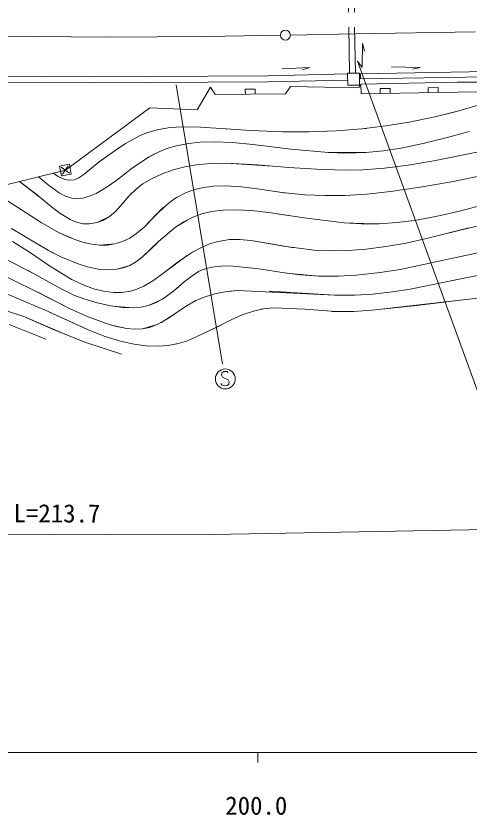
# Model space of a CAD drawing. Units: millimetres, scale not verified. Extents: x 40000 to 680000, y 20000 to 380000.
# Drawn here: x 243698 to 289218, y 198715 to 278968 of the extents above; entities that cross this region are included whole.
import ezdxf
from ezdxf.enums import TextEntityAlignment as Align

# ---------------------------------------------------------------- set-up
doc = ezdxf.new("R2010")
doc.units = ezdxf.units.MM
doc.header["$LTSCALE"] = 1000
doc.linetypes.add('DASHED', pattern=[7.5, 6, -1.5])
doc.linetypes.add('LONG_DASHED_DOTTED', pattern=[15.25, 12, -1.5, 0.25, -1.5])
for name, color, linetype, lineweight in [('M-BGD', 7, 'Continuous', 13), ('M-BMK', 2, 'LONG_DASHED_DOTTED', 13), ('M-STR-HTXT', 7, 'Continuous', 13), ('M-TTL-BAND', 7, 'Continuous', 25)]:
    doc.layers.add(name, color=color, linetype=linetype, lineweight=lineweight)
doc.styles.add('ＭＳ ゴシック', font='')
doc.styles.get('ＭＳ ゴシック').set_extended_font_data('MS Gothic')

msp = doc.modelspace()

# ---------------------------------------------------------------- linework, layer by layer
at = {"layer": 'M-BGD', "linetype": 'DASHED'}
for p, q in [((276982, 285339), (277216, 273212)), ((277582, 285351), (277816, 273223))]:
    msp.add_line(p, q, dxfattribs=at)
at = {"layer": 'M-BGD'}
for p, q in [((278466, 273889), (278523, 276198)), ((278523, 276198), (278714, 275443)), ((270460, 273673), (273216, 273793)), ((273216, 273793), (272476, 273551)), ((278019, 274436), (278473, 273802)), ((281440, 273858), (284322, 273809)), ((284322, 273809), (283569, 273612)), ((240951, 272937), (250950, 272865)), ((250950, 272865), (268993, 272969)), ((268993, 272969), (276999, 273142)), ((277009, 273209), (278200, 273223)), ((277009, 273209), (277027, 272003)), ((278200, 273223), (278214, 272016)), ((278301, 273170), (291202, 273384)), ((278301, 273170), (278307, 272650)), ((278307, 272650), (291206, 272864)), ((240947, 272317), (250950, 272245)), ((250950, 272245), (269001, 272349)), ((269001, 272349), (277013, 272522)), ((278152, 271738), (278355, 272135)), ((288026, 272310), (278355, 272135)), ((278373, 271136), (278355, 272135)), ((298033, 272395), (288026, 272310)), ((261890, 269543), (263245, 271806)), ((263726, 271067), (263245, 271806)), ((267738, 271619), (266738, 271606)), ((266738, 271606), (266745, 271106)), ((267745, 271119), (267738, 271619)), ((271278, 271895), (270764, 271157)), ((271278, 271895), (278152, 271738)), ((278214, 272016), (277023, 272003)), ((288044, 271310), (278373, 271136)), ((281282, 271688), (280282, 271670)), ((280282, 271670), (280291, 271170)), ((281291, 271188), (281282, 271688)), ((286117, 271776), (285117, 271757)), ((285117, 271757), (285126, 271258)), ((286126, 271276), (286117, 271776)), ((298030, 271395), (288044, 271310)), ((270764, 271157), (263726, 271067)), ((248667, 263486), (257140, 269748)), ((257140, 269748), (261890, 269543)), ((288204, 269450), (290698, 270189)), ((285771, 268836), (288204, 269450)), ((285771, 268836), (287818, 269345)), ((280847, 267926), (283218, 268310)), ((280847, 267926), (283218, 268310)), ((283218, 268310), (285771, 268836)), ((283218, 268310), (285771, 268836)), ((256112, 266926), (256903, 267251)), ((256112, 266926), (256903, 267251)), ((256903, 267251), (258036, 267576)), ((258036, 267576), (259204, 267765)), ((259204, 267765), (260399, 267844)), ((260399, 267844), (262227, 267815)), ((260399, 267844), (262227, 267815)), ((262227, 267815), (264280, 267669)), ((262227, 267815), (264280, 267669)), ((264280, 267669), (267299, 267455)), ((264280, 267669), (264851, 267622)), ((267299, 267455), (270520, 267334)), ((270520, 267334), (273110, 267331)), ((270520, 267334), (273110, 267331)), ((273110, 267331), (275885, 267433)), ((273110, 267331), (275885, 267433)), ((275885, 267433), (278868, 267680)), ((275885, 267433), (278455, 267637)), ((278455, 267637), (280847, 267926)), ((287290, 266829), (289229, 267354)), ((254703, 266153), (256112, 266926)), ((254703, 266153), (256112, 266926)), ((284746, 266189), (287290, 266829)), ((253665, 265470), (254703, 266153)), ((253665, 265470), (254703, 266153)), ((253665, 265470), (254027, 265711)), ((257920, 265261), (258872, 265644)), ((258872, 265644), (259840, 265932)), ((259840, 265932), (261020, 266169)), ((261020, 266169), (262216, 266300)), ((261020, 266169), (262216, 266300)), ((262216, 266300), (263626, 266343)), ((262216, 266300), (263626, 266343)), ((263626, 266343), (265456, 266265)), ((263626, 266343), (265456, 266265)), ((265456, 266265), (267494, 266065)), ((265456, 266265), (267494, 266065)), ((267494, 266065), (268283, 265972)), ((267494, 266065), (271311, 265603)), ((280627, 265421), (282395, 265697)), ((282395, 265697), (284746, 266189)), ((252060, 264311), (253665, 265470)), ((252060, 264311), (253665, 265470)), ((257077, 264818), (257920, 265261)), ((257077, 264818), (257545, 265079)), ((271311, 265603), (275102, 265257)), ((275102, 265257), (278857, 265250)), ((275102, 265257), (276885, 265198)), ((276885, 265198), (278857, 265250)), ((278857, 265250), (280627, 265421)), ((285683, 264419), (290186, 265317)), ((248085, 263888), (249069, 264068)), ((249069, 264068), (249249, 263084)), ((250501, 263055), (252060, 264311)), ((250501, 263055), (252060, 264311)), ((255422, 263701), (257077, 264818)), ((255422, 263701), (257077, 264818)), ((261831, 264012), (263233, 264137)), ((263233, 264137), (264862, 264170)), ((264862, 264170), (267952, 264019)), ((264862, 264170), (269452, 263898)), ((283112, 263990), (285683, 264419)), ((239606, 261249), (248667, 263486)), ((248265, 262904), (248085, 263888)), ((248248, 263775), (249086, 263196)), ((248378, 263067), (248957, 263905)), ((250501, 263055), (250946, 263423)), ((253818, 262494), (255422, 263701)), ((253818, 262494), (255422, 263701)), ((258392, 263120), (259506, 263523)), ((259506, 263523), (260654, 263816)), ((260654, 263816), (261831, 264012)), ((267952, 264019), (271078, 263765)), ((271078, 263765), (273886, 263572)), ((271078, 263765), (273886, 263572)), ((273886, 263572), (276664, 263489)), ((273886, 263572), (276664, 263489)), ((276664, 263489), (278566, 263529)), ((276664, 263489), (278368, 263521)), ((278566, 263529), (280740, 263692)), ((280740, 263692), (283112, 263990)), ((245975, 262821), (246935, 261993)), ((245975, 262821), (246935, 261993)), ((247460, 263188), (247946, 262845)), ((247460, 263188), (247946, 262845)), ((247460, 263188), (247946, 262845)), ((247460, 263188), (247946, 262845)), ((247946, 262845), (248595, 262546)), ((247946, 262845), (248595, 262546)), ((247946, 262845), (248595, 262546)), ((247946, 262845), (248595, 262546)), ((249249, 263084), (248265, 262904)), ((248595, 262546), (249082, 262464)), ((248595, 262546), (249082, 262464)), ((248595, 262546), (249082, 262464)), ((248595, 262546), (249082, 262464)), ((249082, 262464), (249570, 262523)), ((249082, 262464), (249570, 262523)), ((249082, 262464), (249570, 262523)), ((249082, 262464), (249570, 262523)), ((249570, 262523), (250014, 262715)), ((249570, 262523), (250014, 262715)), ((249570, 262523), (250014, 262715)), ((249570, 262523), (249851, 262629)), ((250014, 262715), (250501, 263055)), ((250014, 262715), (250501, 263055)), ((250014, 262715), (250501, 263055)), ((252776, 261756), (253818, 262494)), ((256441, 262109), (257306, 262620)), ((256441, 262109), (257306, 262620)), ((257306, 262620), (258392, 263120)), ((257306, 262620), (258029, 262959)), ((287456, 262327), (291066, 263047)), ((244048, 262346), (245688, 261118)), ((244048, 262346), (246274, 260637)), ((244048, 262346), (245688, 261118)), ((246935, 261993), (248046, 261199)), ((246935, 261993), (248046, 261199)), ((251754, 261151), (252776, 261756)), ((255798, 261623), (256441, 262109)), ((255798, 261623), (256441, 262109)), ((261625, 261524), (262585, 261754)), ((262585, 261754), (263559, 261880)), ((262585, 261754), (263559, 261880)), ((263559, 261880), (264745, 261916)), ((263559, 261880), (264745, 261916)), ((264745, 261916), (266348, 261816)), ((264745, 261916), (266348, 261816)), ((266348, 261816), (267968, 261609)), ((266348, 261816), (267968, 261609)), ((281323, 261326), (284296, 261759)), ((284296, 261759), (287456, 262327)), ((245688, 261118), (247265, 259812)), ((245688, 261118), (247265, 259812)), ((248046, 261199), (248681, 260875)), ((248046, 261199), (248681, 260875)), ((248681, 260875), (249321, 260674)), ((248681, 260875), (249321, 260674)), ((250423, 260673), (251085, 260856)), ((251085, 260856), (251754, 261151)), ((254249, 259929), (255353, 261209)), ((254249, 259929), (255023, 260854)), ((254249, 259929), (255023, 260854)), ((255023, 260854), (255798, 261623)), ((255023, 260854), (255798, 261623)), ((259818, 260731), (260718, 261190)), ((259818, 260731), (260718, 261190)), ((260718, 261190), (261625, 261524)), ((260718, 261190), (261625, 261524)), ((267968, 261609), (270411, 261247)), ((267968, 261609), (270890, 261185)), ((270411, 261247), (272715, 261011)), ((272715, 261011), (274731, 260929)), ((274731, 260929), (276738, 260950)), ((276738, 260950), (278936, 261079)), ((278936, 261079), (281323, 261326)), ((242739, 260456), (244718, 259185)), ((249321, 260674), (249771, 260621)), ((249321, 260674), (249609, 260631)), ((249771, 260621), (250423, 260673)), ((257783, 259032), (259143, 260284)), ((257783, 259032), (259143, 260284)), ((259143, 260284), (259818, 260731)), ((259143, 260284), (259818, 260731)), ((288253, 259362), (292683, 260532)), ((247265, 259812), (248107, 259159)), ((247265, 259812), (248107, 259159)), ((253100, 258822), (253710, 259337)), ((253100, 258822), (253710, 259337)), ((253100, 258822), (253710, 259337)), ((253710, 259337), (254249, 259929)), ((253710, 259337), (254249, 259929)), ((253710, 259337), (254249, 259929)), ((256587, 257773), (258521, 259770)), ((262385, 259092), (263332, 259316)), ((262385, 259092), (263332, 259316)), ((263332, 259316), (264511, 259465)), ((263332, 259316), (264511, 259465)), ((264511, 259465), (265726, 259503)), ((264511, 259465), (265726, 259503)), ((265726, 259503), (267385, 259419)), ((265726, 259503), (267385, 259419)), ((267385, 259419), (269063, 259228)), ((267385, 259419), (269063, 259228)), ((269063, 259228), (272878, 258653)), ((269063, 259228), (271038, 258935)), ((285892, 258828), (288253, 259362)), ((244718, 259185), (246225, 258222)), ((248107, 259159), (249149, 258516)), ((248107, 259159), (249149, 258516)), ((249149, 258516), (249689, 258287)), ((249149, 258516), (249689, 258287)), ((251849, 258225), (253100, 258822)), ((251849, 258225), (252427, 258437)), ((251849, 258225), (252427, 258437)), ((251849, 258225), (252427, 258437)), ((252427, 258437), (253100, 258822)), ((252427, 258437), (253100, 258822)), ((252427, 258437), (253100, 258822)), ((256587, 257773), (257783, 259032)), ((256587, 257773), (257783, 259032)), ((259725, 257755), (260955, 258510)), ((260547, 258291), (261478, 258763)), ((261478, 258763), (262385, 259092)), ((261478, 258763), (262385, 259092)), ((272878, 258653), (276659, 258190)), ((281964, 258214), (283730, 258439)), ((283730, 258439), (285892, 258828)), ((243252, 257637), (246952, 255401)), ((243252, 257637), (246952, 255401)), ((246225, 258222), (247974, 257238)), ((249689, 258287), (250430, 258108)), ((249689, 258287), (250430, 258108)), ((250430, 258108), (250861, 258083)), ((250430, 258108), (251057, 258088)), ((251057, 258088), (251849, 258225)), ((255803, 257111), (256587, 257773)), ((255803, 257111), (256587, 257773)), ((256587, 257773), (256679, 257862)), ((258019, 256305), (259725, 257755)), ((258019, 256305), (259725, 257755)), ((259725, 257755), (260547, 258291)), ((276659, 258190), (279614, 258077)), ((276659, 258190), (278422, 258087)), ((278422, 258087), (280201, 258092)), ((280201, 258092), (281964, 258214)), ((285229, 256675), (289206, 257687)), ((288724, 257567), (292331, 258379)), ((247974, 257238), (249089, 256727)), ((247974, 257238), (249314, 256636)), ((247974, 257238), (249089, 256727)), ((247974, 257238), (249089, 256727)), ((255122, 256663), (255803, 257111)), ((255122, 256663), (255803, 257111)), ((285229, 256675), (288724, 257567)), ((243349, 256320), (245054, 255255)), ((243349, 256320), (245054, 255255)), ((249089, 256727), (250293, 256295)), ((249089, 256727), (250293, 256295)), ((249089, 256727), (250293, 256295)), ((250293, 256295), (251095, 256091)), ((250293, 256295), (251095, 256091)), ((250293, 256295), (251095, 256091)), ((251095, 256091), (252102, 255950)), ((251095, 256091), (252102, 255950)), ((251095, 256091), (252102, 255950)), ((252102, 255950), (253644, 256068)), ((252899, 255952), (253644, 256068)), ((252899, 255952), (253644, 256068)), ((253644, 256068), (254400, 256308)), ((253644, 256068), (254400, 256308)), ((254400, 256308), (255122, 256663)), ((254400, 256308), (255122, 256663)), ((256418, 254789), (258019, 256305)), ((256418, 254789), (258019, 256305)), ((256418, 254789), (257869, 256161)), ((262322, 255723), (263243, 256100)), ((262322, 255723), (263243, 256100)), ((263243, 256100), (264014, 256317)), ((263243, 256100), (264014, 256317)), ((264014, 256317), (265162, 256502)), ((265162, 256502), (266140, 256525)), ((266140, 256525), (267331, 256433)), ((267331, 256433), (270569, 255864)), ((267331, 256433), (271644, 255676)), ((280855, 255802), (282888, 256155)), ((280855, 255802), (282888, 256155)), ((282888, 256155), (285229, 256675)), ((282888, 256155), (285229, 256675)), ((245054, 255255), (245487, 254960)), ((245054, 255255), (246960, 253950)), ((245054, 255255), (246960, 253950)), ((246952, 255401), (248215, 254772)), ((246952, 255401), (247424, 255157)), ((246952, 255401), (248215, 254772)), ((252102, 255950), (252899, 255952)), ((252102, 255950), (252899, 255952)), ((260034, 254300), (261424, 255241)), ((261424, 255241), (262322, 255723)), ((261424, 255241), (262322, 255723)), ((270569, 255864), (273673, 255441)), ((273673, 255441), (275285, 255369)), ((273673, 255441), (275285, 255369)), ((275285, 255369), (277088, 255401)), ((275285, 255369), (277088, 255401)), ((277088, 255401), (278879, 255539)), ((277088, 255401), (278879, 255539)), ((278879, 255539), (280855, 255802)), ((278879, 255539), (280855, 255802)), ((280855, 255802), (281709, 255948)), ((291883, 255569), (282303, 253501)), ((245444, 253114), (242534, 254623)), ((248215, 254772), (249848, 254095)), ((248215, 254772), (249848, 254095)), ((255794, 254304), (256418, 254789)), ((255794, 254304), (256418, 254789)), ((255794, 254304), (256418, 254789)), ((258549, 253157), (260898, 254909)), ((246960, 253950), (249174, 252566)), ((246960, 253950), (249174, 252566)), ((249848, 254095), (250882, 253770)), ((249848, 254095), (250882, 253770)), ((250882, 253770), (252111, 253521)), ((250882, 253770), (252111, 253521)), ((253873, 253523), (255136, 253919)), ((253873, 253523), (254605, 253700)), ((254605, 253700), (255136, 253919)), ((255136, 253919), (255794, 254304)), ((255136, 253919), (255794, 254304)), ((255136, 253919), (255794, 254304)), ((258549, 253157), (260034, 254300)), ((263356, 253744), (262406, 253463)), ((263356, 253744), (262591, 253537)), ((263356, 253744), (262591, 253537)), ((264569, 253859), (263356, 253744)), ((264569, 253859), (263356, 253744)), ((264569, 253859), (263356, 253744)), ((265517, 253848), (264569, 253859)), ((265517, 253848), (264569, 253859)), ((265517, 253848), (264569, 253859)), ((265517, 253848), (264979, 253860)), ((268108, 253569), (265517, 253848)), ((268108, 253569), (265517, 253848)), ((245458, 251446), (241677, 253269)), ((245458, 251446), (241677, 253269)), ((248234, 251548), (244857, 253440)), ((248234, 251548), (245444, 253114)), ((252111, 253521), (252910, 253460)), ((252111, 253521), (252910, 253460)), ((252910, 253460), (253873, 253523)), ((252910, 253460), (253873, 253523)), ((257558, 252438), (258549, 253157)), ((257558, 252438), (258549, 253157)), ((261387, 252883), (260600, 252256)), ((261387, 252883), (260600, 252256)), ((262053, 253298), (261387, 252883)), ((262053, 253298), (261387, 252883)), ((262591, 253537), (262053, 253298)), ((262591, 253537), (262053, 253298)), ((270669, 253169), (268108, 253569)), ((270669, 253169), (268108, 253569)), ((272276, 252966), (270669, 253169)), ((272276, 252966), (270669, 253169)), ((274080, 252847), (270867, 253142)), ((274080, 252847), (272276, 252966)), ((274080, 252847), (272276, 252966)), ((276086, 252840), (274080, 252847)), ((277890, 252935), (276086, 252840)), ((280287, 253189), (277890, 252935)), ((282303, 253501), (280287, 253189)), ((282303, 253501), (282271, 253496)), ((292835, 253481), (283313, 251545)), ((292835, 253481), (286068, 252096)), ((249174, 252566), (249349, 252475)), ((249174, 252566), (250292, 252022)), ((250292, 252022), (251475, 251578)), ((256543, 251829), (257558, 252438)), ((256543, 251829), (257558, 252438)), ((260600, 252256), (259567, 251366)), ((260600, 252256), (259725, 251498)), ((246868, 249310), (242436, 251192)), ((249152, 249552), (245458, 251446)), ((249152, 249552), (245458, 251446)), ((249152, 249552), (245813, 251254)), ((249496, 250938), (248234, 251548)), ((249496, 250938), (248234, 251548)), ((251475, 251578), (252481, 251318)), ((252481, 251318), (253484, 251182)), ((254272, 251179), (255036, 251282)), ((254272, 251179), (255036, 251282)), ((254272, 251179), (255036, 251282)), ((255036, 251282), (255663, 251452)), ((255036, 251282), (255663, 251452)), ((255036, 251282), (255113, 251300)), ((255663, 251452), (256543, 251829)), ((255663, 251452), (256543, 251829)), ((259567, 251366), (258412, 250526)), ((264859, 251281), (263671, 251054)), ((264859, 251281), (263671, 251054)), ((264859, 251281), (263671, 251054)), ((265956, 251394), (264859, 251281)), ((265956, 251394), (264859, 251281)), ((265956, 251394), (264859, 251281)), ((265956, 251394), (265058, 251307)), ((275745, 250913), (265956, 251394)), ((275745, 250913), (269163, 251320)), ((281536, 251248), (279555, 251025)), ((281536, 251248), (279555, 251025)), ((283313, 251545), (281536, 251248)), ((283313, 251545), (281536, 251248)), ((250500, 250554), (249496, 250938)), ((250500, 250554), (249496, 250938)), ((250500, 250554), (249496, 250938)), ((251840, 250162), (250500, 250554)), ((251840, 250162), (250500, 250554)), ((253484, 251182), (254272, 251179)), ((253484, 251182), (254272, 251179)), ((253484, 251182), (254272, 251179)), ((258412, 250526), (257023, 249884)), ((258412, 250526), (257711, 250147)), ((258412, 250526), (257711, 250147)), ((258412, 250526), (257711, 250147)), ((262705, 250764), (261773, 250380)), ((262705, 250764), (261773, 250380)), ((262705, 250764), (261773, 250380)), ((263671, 251054), (262705, 250764)), ((263671, 251054), (262705, 250764)), ((263671, 251054), (262705, 250764)), ((277735, 250920), (275745, 250913)), ((279555, 251025), (277735, 250920)), ((279555, 251025), (279520, 251022)), ((288334, 250414), (280642, 249541)), ((288334, 250414), (283970, 249878)), ((292527, 250900), (288334, 250414)), ((239931, 250233), (244491, 248779)), ((253228, 249872), (251840, 250162)), ((253228, 249872), (251840, 250162)), ((254442, 249700), (253228, 249872)), ((254442, 249700), (253228, 249872)), ((255460, 249652), (253430, 249838)), ((255460, 249652), (254442, 249700)), ((255460, 249652), (254442, 249700)), ((256256, 249712), (255460, 249652)), ((256256, 249712), (255460, 249652)), ((256256, 249712), (255460, 249652)), ((257023, 249884), (256256, 249712)), ((257023, 249884), (256256, 249712)), ((257023, 249884), (256256, 249712)), ((257711, 250147), (257023, 249884)), ((257711, 250147), (257023, 249884)), ((257711, 250147), (257023, 249884)), ((260736, 249800), (259747, 249122)), ((260736, 249800), (259747, 249122)), ((261773, 250380), (260736, 249800)), ((261773, 250380), (260736, 249800)), ((261773, 250380), (260906, 249906)), ((269562, 249665), (268316, 249505)), ((269562, 249665), (268590, 249556)), ((272762, 249523), (269562, 249665)), ((272762, 249523), (269562, 249665)), ((283970, 249878), (279449, 249427)), ((251171, 247355), (246868, 249310)), ((251171, 247355), (247052, 249223)), ((250792, 248818), (249152, 249552)), ((252488, 248176), (250792, 248818)), ((259747, 249122), (258237, 248149)), ((259747, 249122), (258924, 248554)), ((266431, 248940), (265326, 248454)), ((266431, 248940), (265326, 248454)), ((266431, 248940), (265326, 248454)), ((267554, 249324), (266431, 248940)), ((267554, 249324), (266431, 248940)), ((267554, 249324), (266431, 248940)), ((268590, 249556), (267554, 249324)), ((275852, 249272), (272762, 249523)), ((275852, 249272), (272762, 249523)), ((275852, 249272), (275398, 249287)), ((277656, 249299), (275852, 249272)), ((277656, 249299), (275852, 249272)), ((279449, 249427), (277656, 249299)), ((279449, 249427), (277656, 249299)), ((243006, 247983), (246701, 246507)), ((244491, 248779), (248854, 246896)), ((244491, 248779), (247612, 247423)), ((253629, 247824), (252488, 248176)), ((258924, 248554), (257875, 247972)), ((265326, 248454), (263311, 247430)), ((265326, 248454), (263311, 247430)), ((265326, 248454), (263493, 247523)), ((247612, 247423), (250723, 246187)), ((252672, 246778), (251171, 247355)), ((254822, 247567), (253266, 247927)), ((254822, 247567), (253629, 247824)), ((255621, 247498), (254822, 247567)), ((255621, 247498), (254822, 247567)), ((256413, 247543), (255621, 247498)), ((256413, 247543), (255621, 247498)), ((257875, 247972), (256413, 247543)), ((257119, 247693), (256413, 247543)), ((257119, 247693), (256413, 247543)), ((257875, 247972), (257119, 247693)), ((257875, 247972), (257119, 247693)), ((263311, 247430), (260931, 246349)), ((263311, 247430), (260931, 246349)), ((254198, 246305), (252672, 246778)), ((250723, 246187), (254312, 245000)), ((255558, 246005), (254198, 246305)), ((256770, 245847), (255558, 246005)), ((256770, 245847), (256746, 245849)), ((257977, 245802), (256770, 245847)), ((257977, 245802), (256770, 245847)), ((258979, 245871), (257977, 245802)), ((258979, 245871), (257977, 245802)), ((259981, 246058), (258979, 245871)), ((260931, 246349), (259766, 246008)), ((260931, 246349), (259981, 246058))]:
    msp.add_line(p, q, dxfattribs=at)
at = {"layer": 'M-BMK'}
for p, q in [((252902, 276842), (237998, 276962)), ((262871, 276893), (252902, 276842)), ((270269, 277037), (262871, 276893)), ((271269, 277057), (277826, 277185)), ((277826, 277185), (292758, 277440))]:
    msp.add_line(p, q, dxfattribs=at)
at = {"layer": 'M-BMK', "linetype": 'Continuous'}
msp.add_circle((270769, 277047), 500, dxfattribs=at)
at = {"layer": 'M-STR-HTXT'}
for p, q in [((278019, 274436), (290394, 240369)), ((259787, 272056), (264435, 243994)), ((264595, 243265), (264365, 243127)), ((264755, 243277), (264595, 243265)), ((264918, 243249), (264755, 243277)), ((265003, 243175), (264918, 243249)), ((264365, 243127), (264343, 242885)), ((264343, 242885), (264438, 242692)), ((264438, 242692), (265020, 242414)), ((265020, 242414), (265114, 242221)), ((264374, 241925), (264286, 242039)), ((264622, 241823), (264374, 241925)), ((264902, 241844), (264622, 241823)), ((265092, 241978), (264902, 241844)), ((265114, 242221), (265092, 241978)), ((292868, 227433), (263455, 226895)), ((252827, 226841), (237203, 226967)), ((263455, 226895), (252827, 226841))]:
    msp.add_line(p, q, dxfattribs=at)
msp.add_circle((264732, 242513), 1000, dxfattribs=at)
at = {"layer": 'M-TTL-BAND', "lineweight": 13}
for p, q in [((40000, 205000), (579000, 205000)), ((268000, 205000), (268000, 204000))]:
    msp.add_line(p, q, dxfattribs=at)

# ---------------------------------------------------------------- texts
at = {"layer": 'M-STR-HTXT', "style": 'ＭＳ ゴシック'}
msp.add_text('側溝  L=213.7', height=1833, rotation=359.8, dxfattribs=at).set_placement((235954, 227593), align=Align.BOTTOM_LEFT)
at = {"layer": 'M-TTL-BAND', "style": 'ＭＳ ゴシック'}
msp.add_text('200.0', height=1833, dxfattribs=at).set_placement((267844, 198195), align=Align.BOTTOM_CENTER)

doc.saveas('drawing.dxf')
